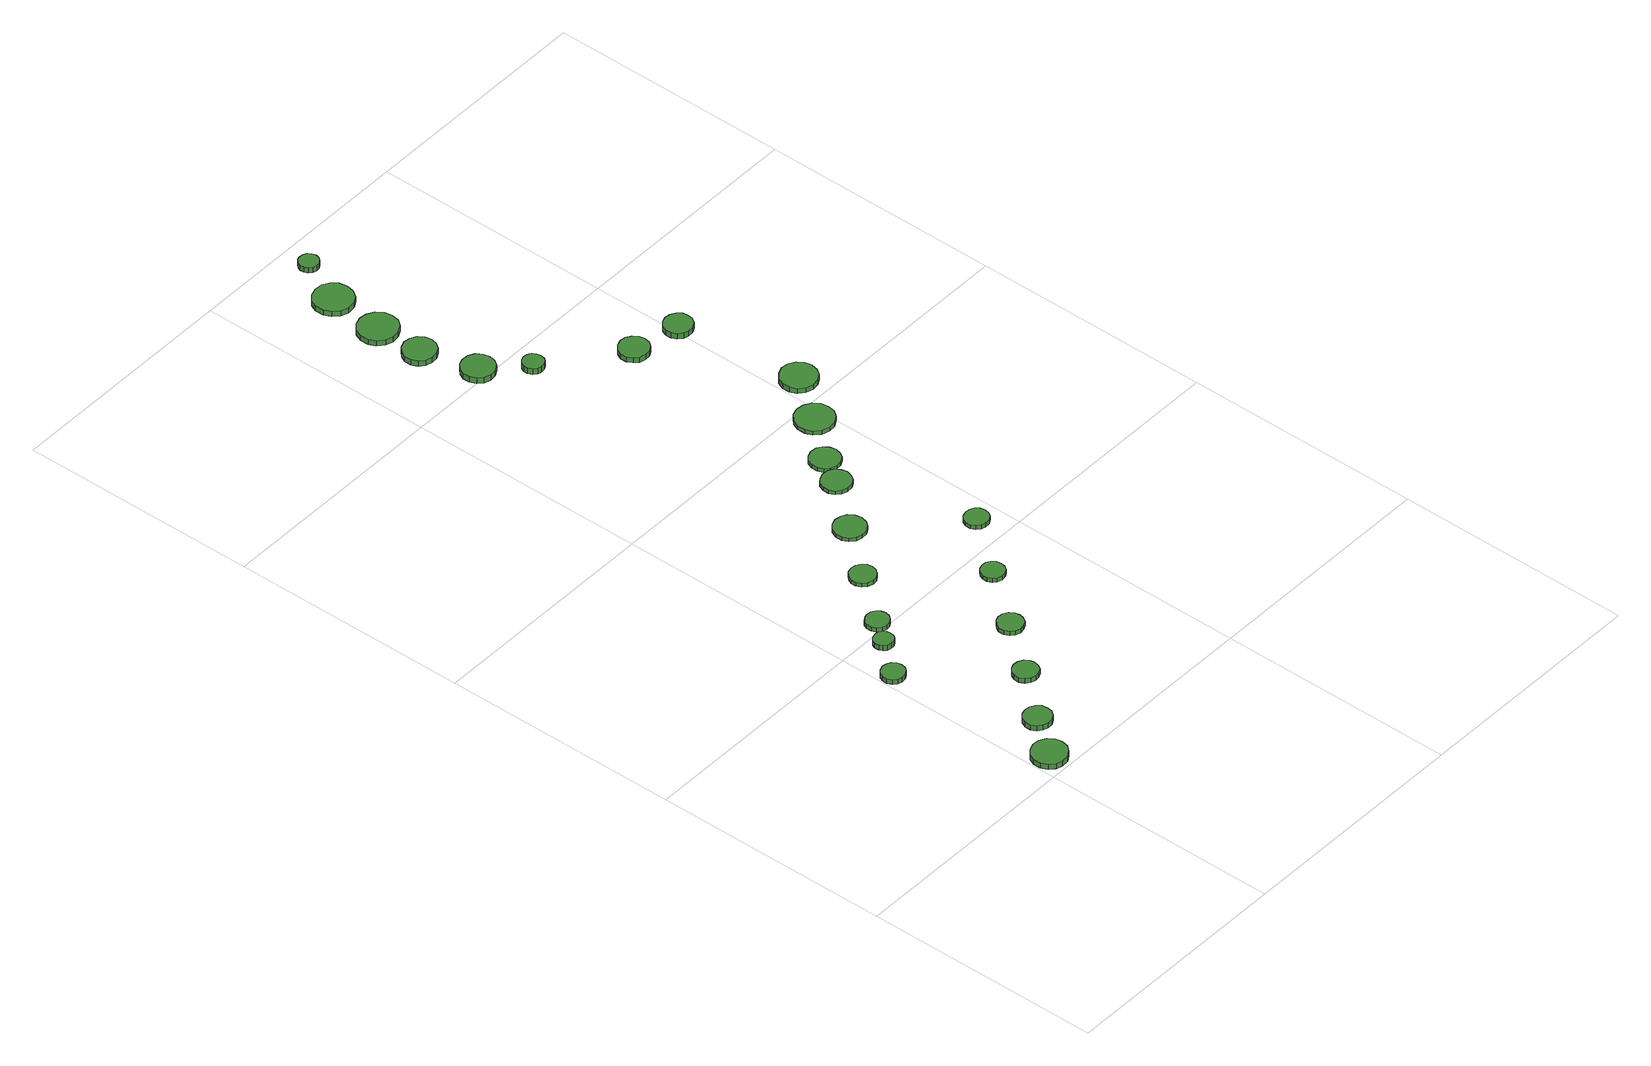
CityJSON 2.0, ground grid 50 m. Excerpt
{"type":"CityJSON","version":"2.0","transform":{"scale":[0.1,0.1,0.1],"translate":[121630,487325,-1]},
"CityObjects":{
"tree1":{"type":"SolitaryVegetationObject","attributes":{"function":"something"},"geometry":[{"type":"MultiSurface","lod":"1","boundaries":[[[0,1,2,3,4,5,6,7,8,9,10,11,12,13,14]],[[15,16,17,18,19,20,21,22,23,24,25,26,27,28,29]],[[0,29,28,1]],[[1,28,27,2]],[[2,27,26,3]],[[3,26,25,4]],[[4,25,24,5]],[[5,24,23,6]],[[6,23,22,7]],[[7,22,21,8]],[[8,21,20,9]],[[9,20,19,10]],[[10,19,18,11]],[[11,18,17,12]],[[12,17,16,13]],[[13,16,15,14]],[[14,15,29,0]]]}]},
"tree2":{"type":"SolitaryVegetationObject","attributes":{"function":"something"},"geometry":[{"type":"MultiSurface","lod":"1","boundaries":[[[30,31,32,33,34,35,36,37,38,39,40,41,42,43,44]],[[45,46,47,48,49,50,51,52,53,54,55,56,57,58,59]],[[30,59,58,31]],[[31,58,57,32]],[[32,57,56,33]],[[33,56,55,34]],[[34,55,54,35]],[[35,54,53,36]],[[36,53,52,37]],[[37,52,51,38]],[[38,51,50,39]],[[39,50,49,40]],[[40,49,48,41]],[[41,48,47,42]],[[42,47,46,43]],[[43,46,45,44]],[[44,45,59,30]]]}]},
"tree3":{"type":"SolitaryVegetationObject","attributes":{"function":"something"},"geometry":[{"type":"MultiSurface","lod":"1","boundaries":[[[60,61,62,63,64,65,66,67,68,69,70,71,72,73,74]],[[75,76,77,78,79,80,81,82,83,84,85,86,87,88,89]],[[60,89,88,61]],[[61,88,87,62]],[[62,87,86,63]],[[63,86,85,64]],[[64,85,84,65]],[[65,84,83,66]],[[66,83,82,67]],[[67,82,81,68]],[[68,81,80,69]],[[69,80,79,70]],[[70,79,78,71]],[[71,78,77,72]],[[72,77,76,73]],[[73,76,75,74]],[[74,75,89,60]]]}]},
"tree4":{"type":"SolitaryVegetationObject","attributes":{"function":"something"},"geometry":[{"type":"MultiSurface","lod":"1","boundaries":[[[90,91,92,93,94,95,96,97,98,99,100,101,102,103,104]],[[105,106,107,108,109,110,111,112,113,114,115,116,117,118,119]],[[90,119,118,91]],[[91,118,117,92]],[[92,117,116,93]],[[93,116,115,94]],[[94,115,114,95]],[[95,114,113,96]],[[96,113,112,97]],[[97,112,111,98]],[[98,111,110,99]],[[99,110,109,100]],[[100,109,108,101]],[[101,108,107,102]],[[102,107,106,103]],[[103,106,105,104]],[[104,105,119,90]]]}]},
"tree5":{"type":"SolitaryVegetationObject","attributes":{"function":"something"},"geometry":[{"type":"MultiSurface","lod":"1","boundaries":[[[120,121,122,123,124,125,126,127,128,129,130,131,132,133,134]],[[135,136,137,138,139,140,141,142,143,144,145,146,147,148,149]],[[120,149,148,121]],[[121,148,147,122]],[[122,147,146,123]],[[123,146,145,124]],[[124,145,144,125]],[[125,144,143,126]],[[126,143,142,127]],[[127,142,141,128]],[[128,141,140,129]],[[129,140,139,130]],[[130,139,138,131]],[[131,138,137,132]],[[132,137,136,133]],[[133,136,135,134]],[[134,135,149,120]]]}]},
"tree6":{"type":"SolitaryVegetationObject","attributes":{"function":"something"},"geometry":[{"type":"MultiSurface","lod":"1","boundaries":[[[150,151,152,153,154,155,156,157,158,159,160,161,162,163,164]],[[165,166,167,168,169,170,171,172,173,174,175,176,177,178,179]],[[150,179,178,151]],[[151,178,177,152]],[[152,177,176,153]],[[153,176,175,154]],[[154,175,174,155]],[[155,174,173,156]],[[156,173,172,157]],[[157,172,171,158]],[[158,171,170,159]],[[159,170,169,160]],[[160,169,168,161]],[[161,168,167,162]],[[162,167,166,163]],[[163,166,165,164]],[[164,165,179,150]]]}]},
"tree7":{"type":"SolitaryVegetationObject","attributes":{"function":"something"},"geometry":[{"type":"MultiSurface","lod":"1","boundaries":[[[180,181,182,183,184,185,186,187,188,189,190,191,192,193,194]],[[195,196,197,198,199,200,201,202,203,204,205,206,207,208,209]],[[180,209,208,181]],[[181,208,207,182]],[[182,207,206,183]],[[183,206,205,184]],[[184,205,204,185]],[[185,204,203,186]],[[186,203,202,187]],[[187,202,201,188]],[[188,201,200,189]],[[189,200,199,190]],[[190,199,198,191]],[[191,198,197,192]],[[192,197,196,193]],[[193,196,195,194]],[[194,195,209,180]]]}]},
"tree8":{"type":"SolitaryVegetationObject","attributes":{"function":"something"},"geometry":[{"type":"MultiSurface","lod":"1","boundaries":[[[210,211,212,213,214,215,216,217,218,219,220,221,222,223,224]],[[225,226,227,228,229,230,231,232,233,234,235,236,237,238,239]],[[210,239,238,211]],[[211,238,237,212]],[[212,237,236,213]],[[213,236,235,214]],[[214,235,234,215]],[[215,234,233,216]],[[216,233,232,217]],[[217,232,231,218]],[[218,231,230,219]],[[219,230,229,220]],[[220,229,228,221]],[[221,228,227,222]],[[222,227,226,223]],[[223,226,225,224]],[[224,225,239,210]]]}]},
"tree9":{"type":"SolitaryVegetationObject","attributes":{"function":"something"},"geometry":[{"type":"MultiSurface","lod":"1","boundaries":[[[240,241,242,243,244,245,246,247,248,249,250,251,252,253,254]],[[255,256,257,258,259,260,261,262,263,264,265,266,267,268,269]],[[240,269,268,241]],[[241,268,267,242]],[[242,267,266,243]],[[243,266,265,244]],[[244,265,264,245]],[[245,264,263,246]],[[246,263,262,247]],[[247,262,261,248]],[[248,261,260,249]],[[249,260,259,250]],[[250,259,258,251]],[[251,258,257,252]],[[252,257,256,253]],[[253,256,255,254]],[[254,255,269,240]]]}]},
"tree10":{"type":"SolitaryVegetationObject","attributes":{"function":"something"},"geometry":[{"type":"MultiSurface","lod":"1","boundaries":[[[270,271,272,273,274,275,276,277,278,279,280,281,282,283,284]],[[285,286,287,288,289,290,291,292,293,294,295,296,297,298,299]],[[270,299,298,271]],[[271,298,297,272]],[[272,297,296,273]],[[273,296,295,274]],[[274,295,294,275]],[[275,294,293,276]],[[276,293,292,277]],[[277,292,291,278]],[[278,291,290,279]],[[279,290,289,280]],[[280,289,288,281]],[[281,288,287,282]],[[282,287,286,283]],[[283,286,285,284]],[[284,285,299,270]]]}]},
"tree11":{"type":"SolitaryVegetationObject","attributes":{"function":"something"},"geometry":[{"type":"MultiSurface","lod":"1","boundaries":[[[300,301,302,303,304,305,306,307,308,309,310,311,312,313,314]],[[315,316,317,318,319,320,321,322,323,324,325,326,327,328,329]],[[300,329,328,301]],[[301,328,327,302]],[[302,327,326,303]],[[303,326,325,304]],[[304,325,324,305]],[[305,324,323,306]],[[306,323,322,307]],[[307,322,321,308]],[[308,321,320,309]],[[309,320,319,310]],[[310,319,318,311]],[[311,318,317,312]],[[312,317,316,313]],[[313,316,315,314]],[[314,315,329,300]]]}]},
"tree12":{"type":"SolitaryVegetationObject","attributes":{"function":"something"},"geometry":[{"type":"MultiSurface","lod":"1","boundaries":[[[330,331,332,333,334,335,336,337,338,339,340,341,342,343,344]],[[345,346,347,348,349,350,351,352,353,354,355,356,357,358,359]],[[330,359,358,331]],[[331,358,357,332]],[[332,357,356,333]],[[333,356,355,334]],[[334,355,354,335]],[[335,354,353,336]],[[336,353,352,337]],[[337,352,351,338]],[[338,351,350,339]],[[339,350,349,340]],[[340,349,348,341]],[[341,348,347,342]],[[342,347,346,343]],[[343,346,345,344]],[[344,345,359,330]]]}]},
"tree13":{"type":"SolitaryVegetationObject","attributes":{"function":"something"},"geometry":[{"type":"MultiSurface","lod":"1","boundaries":[[[360,361,362,363,364,365,366,367,368,369,370,371,372,373,374]],[[375,376,377,378,379,380,381,382,383,384,385,386,387,388,389]],[[360,389,388,361]],[[361,388,387,362]],[[362,387,386,363]],[[363,386,385,364]],[[364,385,384,365]],[[365,384,383,366]],[[366,383,382,367]],[[367,382,381,368]],[[368,381,380,369]],[[369,380,379,370]],[[370,379,378,371]],[[371,378,377,372]],[[372,377,376,373]],[[373,376,375,374]],[[374,375,389,360]]]}]},
"tree14":{"type":"SolitaryVegetationObject","attributes":{"function":"something"},"geometry":[{"type":"MultiSurface","lod":"1","boundaries":[[[390,391,392,393,394,395,396,397,398,399,400,401,402,403,404]],[[405,406,407,408,409,410,411,412,413,414,415,416,417,418,419]],[[390,419,418,391]],[[391,418,417,392]],[[392,417,416,393]],[[393,416,415,394]],[[394,415,414,395]],[[395,414,413,396]],[[396,413,412,397]],[[397,412,411,398]],[[398,411,410,399]],[[399,410,409,400]],[[400,409,408,401]],[[401,408,407,402]],[[402,407,406,403]],[[403,406,405,404]],[[404,405,419,390]]]}]},
"tree15":{"type":"SolitaryVegetationObject","attributes":{"function":"something"},"geometry":[{"type":"MultiSurface","lod":"1","boundaries":[[[420,421,422,423,424,425,426,427,428,429,430,431,432,433,434]],[[435,436,437,438,439,440,441,442,443,444,445,446,447,448,449]],[[420,449,448,421]],[[421,448,447,422]],[[422,447,446,423]],[[423,446,445,424]],[[424,445,444,425]],[[425,444,443,426]],[[426,443,442,427]],[[427,442,441,428]],[[428,441,440,429]],[[429,440,439,430]],[[430,439,438,431]],[[431,438,437,432]],[[432,437,436,433]],[[433,436,435,434]],[[434,435,449,420]]]}]},
"tree16":{"type":"SolitaryVegetationObject","attributes":{"function":"something"},"geometry":[{"type":"MultiSurface","lod":"1","boundaries":[[[450,451,452,453,454,455,456,457,458,459,460,461,462,463,464]],[[465,466,467,468,469,470,471,472,473,474,475,476,477,478,479]],[[450,479,478,451]],[[451,478,477,452]],[[452,477,476,453]],[[453,476,475,454]],[[454,475,474,455]],[[455,474,473,456]],[[456,473,472,457]],[[457,472,471,458]],[[458,471,470,459]],[[459,470,469,460]],[[460,469,468,461]],[[461,468,467,462]],[[462,467,466,463]],[[463,466,465,464]],[[464,465,479,450]]]}]},
"tree17":{"type":"SolitaryVegetationObject","attributes":{"function":"something"},"geometry":[{"type":"MultiSurface","lod":"1","boundaries":[[[480,481,482,483,484,485,486,487,488,489,490,491,492,493,494]],[[495,496,497,498,499,500,501,502,503,504,505,506,507,508,509]],[[480,509,508,481]],[[481,508,507,482]],[[482,507,506,483]],[[483,506,505,484]],[[484,505,504,485]],[[485,504,503,486]],[[486,503,502,487]],[[487,502,501,488]],[[488,501,500,489]],[[489,500,499,490]],[[490,499,498,491]],[[491,498,497,492]],[[492,497,496,493]],[[493,496,495,494]],[[494,495,509,480]]]}]},
"tree18":{"type":"SolitaryVegetationObject","attributes":{"function":"something"},"geometry":[{"type":"MultiSurface","lod":"1","boundaries":[[[510,511,512,513,514,515,516,517,518,519,520,521,522,523,524]],[[525,526,527,528,529,530,531,532,533,534,535,536,537,538,539]],[[510,539,538,511]],[[511,538,537,512]],[[512,537,536,513]],[[513,536,535,514]],[[514,535,534,515]],[[515,534,533,516]],[[516,533,532,517]],[[517,532,531,518]],[[518,531,530,519]],[[519,530,529,520]],[[520,529,528,521]],[[521,528,527,522]],[[522,527,526,523]],[[523,526,525,524]],[[524,525,539,510]]]}]},
"tree19":{"type":"SolitaryVegetationObject","attributes":{"function":"something"},"geometry":[{"type":"MultiSurface","lod":"1","boundaries":[[[540,541,542,543,544,545,546,547,548,549,550,551,552,553,554]],[[555,556,557,558,559,560,561,562,563,564,565,566,567,568,569]],[[540,569,568,541]],[[541,568,567,542]],[[542,567,566,543]],[[543,566,565,544]],[[544,565,564,545]],[[545,564,563,546]],[[546,563,562,547]],[[547,562,561,548]],[[548,561,560,549]],[[549,560,559,550]],[[550,559,558,551]],[[551,558,557,552]],[[552,557,556,553]],[[553,556,555,554]],[[554,555,569,540]]]}]},
"tree20":{"type":"SolitaryVegetationObject","attributes":{"function":"something"},"geometry":[{"type":"MultiSurface","lod":"1","boundaries":[[[570,571,572,573,574,575,576,577,578,579,580,581,582,583,584]],[[585,586,587,588,589,590,591,592,593,594,595,596,597,598,599]],[[570,599,598,571]],[[571,598,597,572]],[[572,597,596,573]],[[573,596,595,574]],[[574,595,594,575]],[[575,594,593,576]],[[576,593,592,577]],[[577,592,591,578]],[[578,591,590,579]],[[579,590,589,580]],[[580,589,588,581]],[[581,588,587,582]],[[582,587,586,583]],[[583,586,585,584]],[[584,585,599,570]]]}]},
"tree21":{"type":"SolitaryVegetationObject","attributes":{"function":"something"},"geometry":[{"type":"MultiSurface","lod":"1","boundaries":[[[600,601,602,603,604,605,606,607,608,609,610,611,612,613,614]],[[615,616,617,618,619,620,621,622,623,624,625,626,627,628,629]],[[600,629,628,601]],[[601,628,627,602]],[[602,627,626,603]],[[603,626,625,604]],[[604,625,624,605]],[[605,624,623,606]],[[606,623,622,607]],[[607,622,621,608]],[[608,621,620,609]],[[609,620,619,610]],[[610,619,618,611]],[[611,618,617,612]],[[612,617,616,613]],[[613,616,615,614]],[[614,615,629,600]]]}]},
"tree22":{"type":"SolitaryVegetationObject","attributes":{"function":"something"},"geometry":[{"type":"MultiSurface","lod":"1","boundaries":[[[630,631,632,633,634,635,636,637,638,639,640,641,642,643,644]],[[645,646,647,648,649,650,651,652,653,654,655,656,657,658,659]],[[630,659,658,631]],[[631,658,657,632]],[[632,657,656,633]],[[633,656,655,634]],[[634,655,654,635]],[[635,654,653,636]],[[636,653,652,637]],[[637,652,651,638]],[[638,651,650,639]],[[639,650,649,640]],[[640,649,648,641]],[[641,648,647,642]],[[642,647,646,643]],[[643,646,645,644]],[[644,645,659,630]]]}]},
"tree23":{"type":"SolitaryVegetationObject","attributes":{"function":"something"},"geometry":[{"type":"MultiSurface","lod":"1","boundaries":[[[660,661,662,663,664,665,666,667,668,669,670,671,672,673,674]],[[675,676,677,678,679,680,681,682,683,684,685,686,687,688,689]],[[660,689,688,661]],[[661,688,687,662]],[[662,687,686,663]],[[663,686,685,664]],[[664,685,684,665]],[[665,684,683,666]],[[666,683,682,667]],[[667,682,681,668]],[[668,681,680,669]],[[669,680,679,670]],[[670,679,678,671]],[[671,678,677,672]],[[672,677,676,673]],[[673,676,675,674]],[[674,675,689,660]]]}]}
},
"vertices":[
[76,43,18],[73,58,18],[64,70,18],[51,78,18],[36,79,18],[22,74,18],[11,64,18],[5,51,18],[5,36,18],[11,22,18],[22,12,18],[36,8,18],[51,9,18],[64,17,18],[73,29,18],[73,29,6],[64,17,6],[51,9,6],[36,8,6],[22,12,6],[11,22,6],[5,36,6],[5,51,6],[11,64,6],[22,74,6],[36,79,6],[51,78,6],[64,70,6],[73,58,6],[76,43,6],
[130,123,18],[128,135,18],[121,144,18],[111,150,18],[99,151,18],[88,148,18],[79,140,18],[74,129,18],[74,117,18],[79,106,18],[88,99,18],[99,95,18],[111,96,18],[121,102,18],[128,112,18],[128,112,6],[121,102,6],[111,96,6],[99,95,6],[88,99,6],[79,106,6],[74,117,6],[74,129,6],[79,140,6],[88,148,6],[99,151,6],[111,150,6],[121,144,6],[128,135,6],[130,123,6],
[51,403,18],[49,413,18],[43,421,18],[34,425,18],[25,427,18],[15,423,18],[8,417,18],[4,408,18],[4,398,18],[8,389,18],[15,382,18],[25,379,18],[34,380,18],[43,385,18],[49,393,18],[49,393,7],[43,385,7],[34,380,7],[25,379,7],[15,382,7],[8,389,7],[4,398,7],[4,408,7],[8,417,7],[15,423,7],[25,427,7],[34,425,7],[43,421,7],[49,413,7],[51,403,7],
[103,473,20],[102,481,20],[97,487,20],[90,492,20],[81,492,20],[73,490,20],[67,484,20],[64,477,20],[64,468,20],[67,461,20],[73,455,20],[81,453,20],[90,453,20],[97,458,20],[102,464,20],[102,464,8],[97,458,8],[90,453,8],[81,453,8],[73,455,8],[67,461,8],[64,468,8],[64,477,8],[67,484,8],[73,490,8],[81,492,8],[90,492,8],[97,487,8],[102,481,8],[103,473,8],
[212,223,17],[210,233,17],[204,242,17],[194,247,17],[184,248,17],[174,245,17],[166,238,17],[161,228,17],[161,217,17],[166,207,17],[174,200,17],[184,197,17],[194,198,17],[204,203,17],[210,212,17],[210,212,6],[204,203,6],[194,198,6],[184,197,6],[174,200,6],[166,207,6],[161,217,6],[161,228,6],[166,238,6],[174,245,6],[184,248,6],[194,247,6],[204,242,6],[210,233,6],[212,223,6],
[142,517,18],[140,526,18],[134,534,18],[126,539,18],[116,540,18],[107,537,18],[99,531,18],[95,522,18],[95,512,18],[99,503,18],[107,496,18],[116,493,18],[126,494,18],[134,499,18],[140,507,18],[140,507,8],[134,499,8],[126,494,8],[116,493,8],[107,496,8],[99,503,8],[95,512,8],[95,522,8],[99,531,8],[107,537,8],[116,540,8],[126,539,8],[134,534,8],[140,526,8],[142,517,8],
[295,328,17],[293,338,17],[287,347,17],[277,353,17],[266,354,17],[256,351,17],[248,343,17],[243,333,17],[243,322,17],[248,312,17],[256,305,17],[266,301,17],[277,303,17],[287,308,17],[293,317,17],[293,317,7],[287,308,7],[277,303,7],[266,301,7],[256,305,7],[248,312,7],[243,322,7],[243,333,7],[248,343,7],[256,351,7],[266,354,7],[277,353,7],[287,347,7],[293,338,7],[295,328,7],
[224,618,18],[222,628,18],[215,637,18],[206,643,18],[195,644,18],[184,641,18],[176,633,18],[171,623,18],[171,612,18],[176,602,18],[184,594,18],[195,591,18],[206,592,18],[215,598,18],[222,607,18],[222,607,9],[215,598,9],[206,592,9],[195,591,9],[184,594,9],[176,602,9],[171,612,9],[171,623,9],[176,633,9],[184,641,9],[195,644,9],[206,643,9],[215,637,9],[222,628,9],[224,618,9],
[382,444,17],[380,454,17],[374,462,17],[366,467,17],[356,468,17],[346,465,17],[339,458,17],[335,449,17],[335,439,17],[339,430,17],[346,423,17],[356,420,17],[366,421,17],[374,426,17],[380,434,17],[380,434,8],[374,426,8],[366,421,8],[356,420,8],[346,423,8],[339,430,8],[335,439,8],[335,449,8],[339,458,8],[346,465,8],[356,468,8],[366,467,8],[374,462,8],[380,454,8],[382,444,8],
[315,719,18],[312,733,18],[304,744,18],[293,750,18],[279,752,18],[266,748,18],[256,739,18],[250,726,18],[250,712,18],[256,700,18],[266,691,18],[279,687,18],[293,688,18],[304,695,18],[312,706,18],[312,706,10],[304,695,10],[293,688,10],[279,687,10],[266,691,10],[256,700,10],[250,712,10],[250,726,10],[256,739,10],[266,748,10],[279,752,10],[293,750,10],[304,744,10],[312,733,10],[315,719,10],
[395,820,18],[392,832,18],[385,843,18],[374,849,18],[361,850,18],[349,846,18],[339,838,18],[334,826,18],[334,814,18],[339,802,18],[349,794,18],[361,790,18],[374,791,18],[385,797,18],[392,808,18],[392,808,10],[385,797,10],[374,791,10],[361,790,10],[349,794,10],[339,802,10],[334,814,10],[334,826,10],[339,838,10],[349,846,10],[361,850,10],[374,849,10],[385,843,10],[392,832,10],[395,820,10],
[475,560,18],[473,570,18],[467,578,18],[458,583,18],[448,584,18],[438,581,18],[431,575,18],[426,565,18],[426,555,18],[431,546,18],[438,539,18],[448,536,18],[458,537,18],[467,542,18],[473,550,18],[473,550,9],[467,542,9],[458,537,9],[448,536,9],[438,539,9],[431,546,9],[426,555,9],[426,565,9],[431,575,9],[438,581,9],[448,584,9],[458,583,9],[467,578,9],[473,570,9],[475,560,9],
[215,1516,25],[212,1529,25],[204,1541,25],[191,1548,25],[177,1549,25],[164,1545,25],[154,1535,25],[148,1523,25],[148,1509,25],[154,1496,25],[164,1486,25],[177,1482,25],[191,1483,25],[204,1490,25],[212,1502,25],[212,1502,12],[204,1490,12],[191,1483,12],[177,1482,12],[164,1486,12],[154,1496,12],[148,1509,12],[148,1523,12],[154,1535,12],[164,1545,12],[177,1549,12],[191,1548,12],[204,1541,12],[212,1529,12],[215,1516,12],
[184,1628,24],[181,1642,24],[173,1653,24],[161,1660,24],[147,1662,24],[133,1657,24],[123,1648,24],[117,1635,24],[117,1621,24],[123,1608,24],[133,1599,24],[147,1595,24],[161,1596,24],[173,1603,24],[181,1614,24],[181,1614,11],[173,1603,11],[161,1596,11],[147,1595,11],[133,1599,11],[123,1608,11],[117,1621,11],[117,1635,11],[123,1648,11],[133,1657,11],[147,1662,11],[161,1660,11],[173,1653,11],[181,1642,11],[184,1628,11],
[429,875,18],[426,888,18],[419,898,18],[408,905,18],[395,906,18],[382,902,18],[373,894,18],[368,882,18],[368,869,18],[373,857,18],[382,849,18],[395,845,18],[408,846,18],[419,852,18],[426,863,18],[426,863,10],[419,852,10],[408,846,10],[395,845,10],[382,849,10],[373,857,10],[368,869,10],[368,882,10],[373,894,10],[382,902,10],[395,906,10],[408,905,10],[419,898,10],[426,888,10],[429,875,10],
[187,1724,26],[184,1740,26],[174,1754,26],[159,1762,26],[143,1764,26],[127,1759,26],[114,1748,26],[108,1732,26],[108,1715,26],[114,1700,26],[127,1689,26],[143,1684,26],[159,1686,26],[174,1694,26],[184,1707,26],[184,1707,14],[174,1694,14],[159,1686,14],[143,1684,14],[127,1689,14],[114,1700,14],[108,1715,14],[108,1732,14],[114,1748,14],[127,1759,14],[143,1764,14],[159,1762,14],[174,1754,14],[184,1740,14],[187,1724,14],
[277,1447,25],[275,1456,25],[270,1463,25],[262,1468,25],[253,1469,25],[245,1466,25],[238,1460,25],[234,1452,25],[234,1443,25],[238,1434,25],[245,1428,25],[253,1426,25],[262,1427,25],[270,1431,25],[275,1438,25],[275,1438,12],[270,1431,12],[262,1427,12],[253,1426,12],[245,1428,12],[238,1434,12],[234,1443,12],[234,1452,12],[238,1460,12],[245,1466,12],[253,1469,12],[262,1468,12],[270,1463,12],[275,1456,12],[277,1447,12],
[197,1838,25],[194,1855,25],[184,1868,25],[170,1877,25],[153,1878,25],[137,1873,25],[125,1862,25],[118,1847,25],[118,1830,25],[125,1815,25],[137,1804,25],[153,1798,25],[170,1800,25],[184,1808,25],[194,1822,25],[194,1822,13],[184,1808,13],[170,1800,13],[153,1798,13],[137,1804,13],[125,1815,13],[118,1830,13],[118,1847,13],[125,1862,13],[137,1873,13],[153,1878,13],[170,1877,13],[184,1868,13],[194,1855,13],[197,1838,13],
[511,962,18],[508,978,18],[498,991,18],[484,999,18],[468,1001,18],[452,996,18],[440,985,18],[434,970,18],[434,954,18],[440,939,18],[452,928,18],[468,923,18],[484,924,18],[498,933,18],[508,946,18],[508,946,9],[498,933,9],[484,924,9],[468,923,9],[452,928,9],[440,939,9],[434,954,9],[434,970,9],[440,985,9],[452,996,9],[468,1001,9],[484,999,9],[498,991,9],[508,978,9],[511,962,9],
[227,1938,24],[225,1946,24],[220,1953,24],[213,1957,24],[205,1958,24],[197,1956,24],[191,1950,24],[187,1942,24],[187,1934,24],[191,1926,24],[197,1921,24],[205,1918,24],[213,1919,24],[220,1923,24],[225,1930,24],[225,1930,12],[220,1923,12],[213,1919,12],[205,1918,12],[197,1921,12],[191,1926,12],[187,1934,12],[187,1942,12],[191,1950,12],[197,1956,12],[205,1958,12],[213,1957,12],[220,1953,12],[225,1946,12],[227,1938,12],
[436,1334,23],[433,1346,23],[425,1356,23],[415,1363,23],[402,1364,23],[390,1360,23],[381,1352,23],[375,1340,23],[375,1327,23],[381,1316,23],[390,1307,23],[402,1304,23],[415,1305,23],[425,1311,23],[433,1321,23],[433,1321,11],[425,1311,11],[415,1305,11],[402,1304,11],[390,1307,11],[381,1316,11],[375,1327,11],[375,1340,11],[381,1352,11],[390,1360,11],[402,1364,11],[415,1363,11],[425,1356,11],[433,1346,11],[436,1334,11],
[576,1056,21],[573,1071,21],[564,1083,21],[551,1091,21],[536,1093,21],[521,1088,21],[509,1078,21],[503,1064,21],[503,1048,21],[509,1034,21],[521,1024,21],[536,1019,21],[551,1021,21],[564,1028,21],[573,1041,21],[573,1041,9],[564,1028,9],[551,1021,9],[536,1019,9],[521,1024,9],[509,1034,9],[503,1048,9],[503,1064,9],[509,1078,9],[521,1088,9],[536,1093,9],[551,1091,9],[564,1083,9],[573,1071,9],[576,1056,9],
[535,1314,23],[533,1326,23],[526,1335,23],[515,1341,23],[503,1343,23],[492,1339,23],[483,1331,23],[478,1320,23],[478,1308,23],[483,1297,23],[492,1289,23],[503,1286,23],[515,1287,23],[526,1293,23],[533,1303,23],[533,1303,10],[526,1293,10],[515,1287,10],[503,1286,10],[492,1289,10],[483,1297,10],[478,1308,10],[478,1320,10],[483,1331,10],[492,1339,10],[503,1343,10],[515,1341,10],[526,1335,10],[533,1326,10],[535,1314,10]
]}
